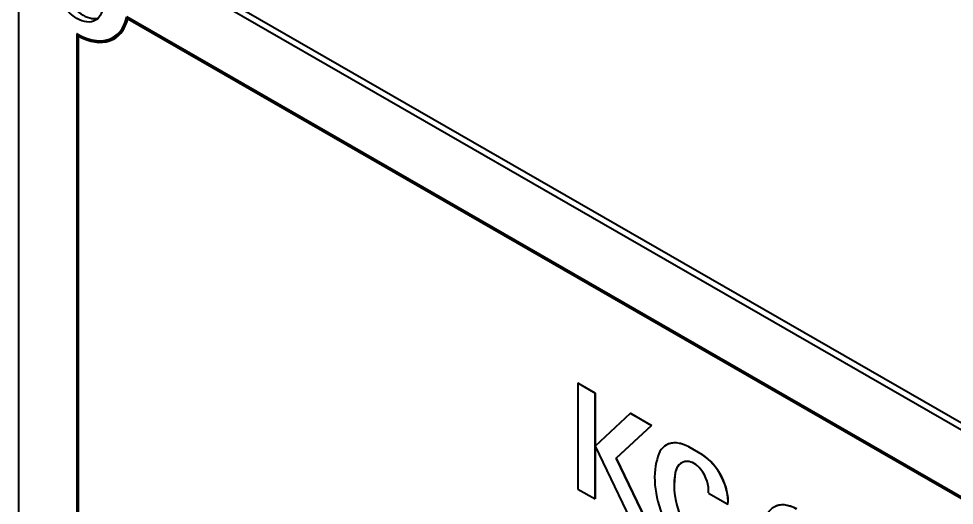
# Model space of a CAD drawing. Header units: millimetres. Extents: x 0 to 5945, y 0 to 4205.
# Drawn here: x 4532.24 to 4572.76, y 3153.58 to 3174.67 of the extents above; entities that cross this region are included whole.
import ezdxf

# ---------------------------------------------------------------- set-up
doc = ezdxf.new("R2010")
doc.units = ezdxf.units.MM
doc.header["$LTSCALE"] = 5
doc.layers.add('가시적인 것(ISO)', color=3, linetype='Continuous', lineweight=40)

msp = doc.modelspace()

# ---------------------------------------------------------------- linework, layer by layer
at = {"layer": '가시적인 것(ISO)'}
for p, q in [((4532.238, 3180.368), (4613.05, 3133.832)), ((4532.238, 3110.293), (4532.238, 3180.368)), ((4532.49, 3180.514), (4613.302, 3133.977)), ((4608.495, 3133.529), (4536.92, 3174.747)), ((4536.925, 3174.75), (4608.5, 3133.532)), ((4536.959, 3174.665), (4608.455, 3133.494)), ((4534.763, 3174.012), (4534.758, 3174.009)), ((4534.758, 3174.009), (4534.758, 3113.738)), ((4534.809, 3113.767), (4534.809, 3173.922)), ((4534.814, 3173.919), (4534.814, 3113.77)), ((4536.365, 3173.796), (4536.36, 3173.793)), ((4556.462, 3158.875), (4556.457, 3158.872)), ((4557.198, 3158.446), (4556.457, 3158.872)), ((4556.457, 3158.872), (4556.457, 3154.283)), ((4556.462, 3158.875), (4557.203, 3158.448)), ((4557.203, 3158.448), (4557.198, 3158.446)), ((4557.198, 3156.151), (4557.198, 3158.446)), ((4557.203, 3158.448), (4557.203, 3156.156)), ((4558.724, 3157.567), (4557.198, 3156.151)), ((4558.729, 3157.569), (4558.724, 3157.567)), ((4559.638, 3157.04), (4558.724, 3157.567)), ((4558.729, 3157.569), (4559.643, 3157.043)), ((4558.112, 3155.624), (4559.638, 3157.04)), ((4559.643, 3157.043), (4558.117, 3155.627)), ((4559.643, 3157.043), (4559.638, 3157.04)), ((4557.198, 3153.856), (4557.198, 3156.151)), ((4557.198, 3156.151), (4558.724, 3152.977)), ((4557.203, 3156.14), (4557.203, 3153.859)), ((4560.283, 3156.194), (4560.278, 3156.192)), ((4561.261, 3156.112), (4561.256, 3156.109)), ((4561.856, 3155.763), (4561.256, 3156.109)), ((4561.261, 3156.112), (4561.861, 3155.766)), ((4561.861, 3155.766), (4561.856, 3155.763)), ((4558.117, 3155.627), (4558.112, 3155.624)), ((4559.638, 3152.451), (4558.112, 3155.624)), ((4558.117, 3155.627), (4559.643, 3152.454)), ((4560.661, 3154.86), (4560.656, 3154.857)), ((4556.457, 3154.283), (4557.198, 3153.856)), ((4562.108, 3154.115), (4562.952, 3153.63)), ((4557.203, 3153.859), (4557.198, 3153.856)), ((4562.957, 3153.632), (4562.952, 3153.63))]:
    msp.add_line(p, q, dxfattribs=at)
msp.add_ellipse((4534.763, 3175.994), major_axis=(-0.802, 1.393), ratio=0.578093, dxfattribs=at)
for centre, major_axis, start_param, end_param in [((4535.016, 3176.14), (-0.802, 1.393), 0.157482, 2.984111), ((4534.758, 3176.575), (1.567, -2.72), 5.499721, 6.840978), ((4534.758, 3176.575), (1.602, -2.782), 5.521969, 6.823293), ((4534.763, 3176.578), (1.602, -2.782), 0, 0.537821), ((4534.763, 3176.578), (1.567, -2.72), 5.499721, 6.28158), ((4561.284, 3154.444), (-1.006, 1.748), 5.519574, 6.872396), ((4561.289, 3154.447), (-1.006, 1.748), 5.519574, 6.283185), ((4561.78, 3154.447), (-0.831, 1.444), 3.823595, 5.435641), ((4561.785, 3154.45), (0.831, -1.444), 0.682003, 2.294048), ((4562.311, 3153.328), (1.788, -3.105), 3.63492, 4.552314), ((4561.628, 3154.226), (-0.687, 1.194), 5.948012, 7.007326), ((4561.633, 3154.229), (-0.687, 1.194), 0.003659, 0.724141), ((4561.48, 3154.66), (-0.45, 0.782), 5.023936, 5.94279), ((4562.666, 3153.256), (-1.444, 2.508), 0.598868, 1.326542), ((4562.671, 3153.259), (1.444, -2.508), 3.740461, 4.468134), ((4561.402, 3154.653), (0.505, -0.877), 0.62914, 1.814328), ((4565.954, 3151.755), (-1.006, 1.748), 5.519574, 6.872396), ((4565.959, 3151.758), (-1.006, 1.748), 5.519574, 6.283185)]:
    msp.add_ellipse(centre, major_axis=major_axis, ratio=0.578093, start_param=start_param, end_param=end_param, dxfattribs=at)

doc.saveas('drawing.dxf')
